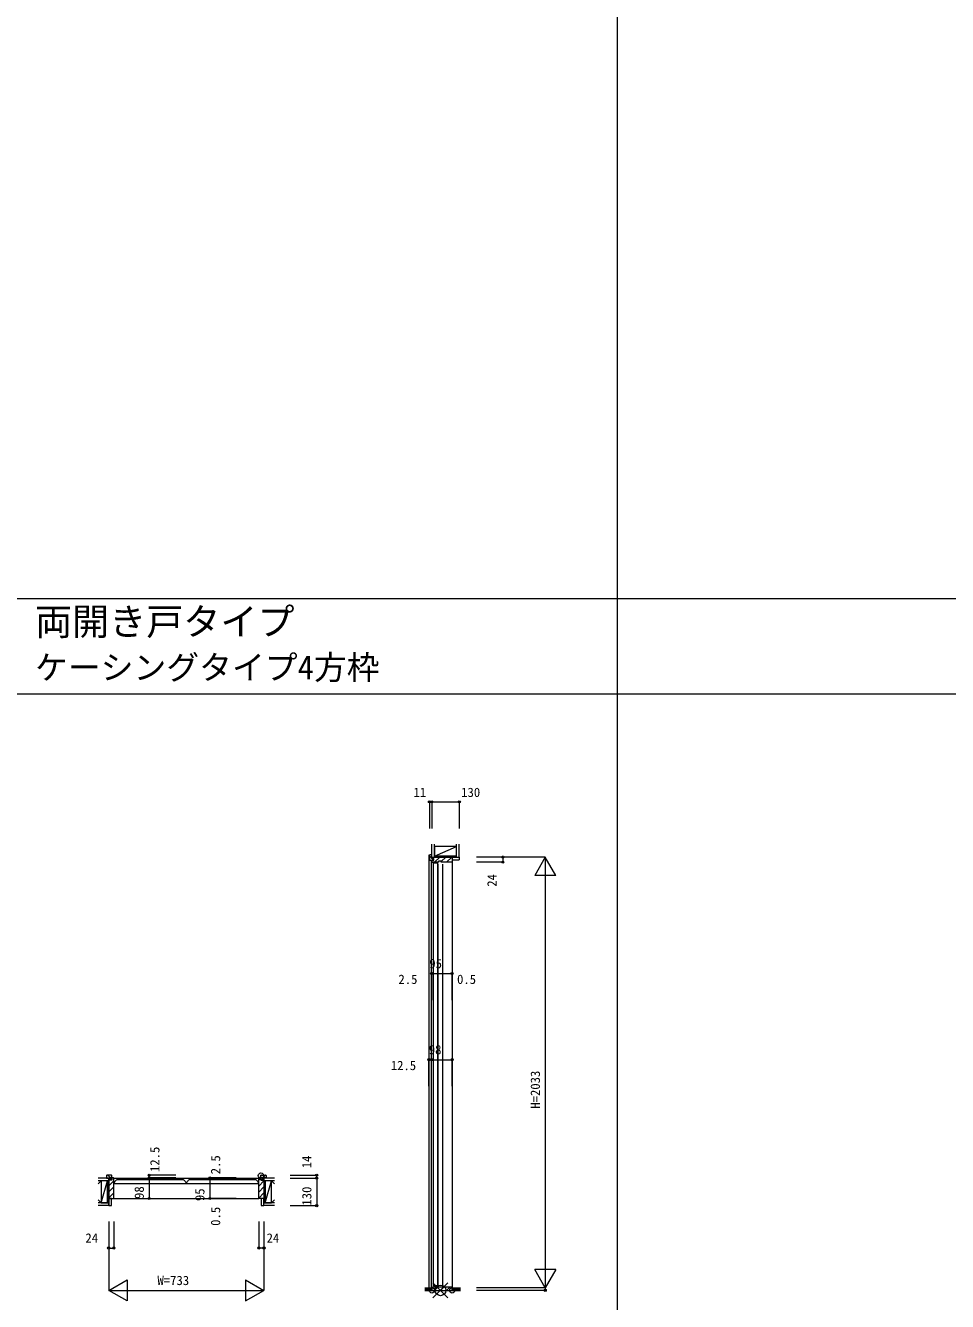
# Model space of a CAD drawing. Units: millimetres, scale not verified. Extents: x -14341 to 14341, y -10000 to 10000.
# Drawn here: x -11436 to -7082, y -6022 to 0 of the extents above; entities that cross this region are included whole.
import ezdxf
from ezdxf.enums import TextEntityAlignment as Align

# ---------------------------------------------------------------- set-up
doc = ezdxf.new("R2010")
doc.units = ezdxf.units.MM
doc.header["$LTSCALE"] = 50
doc.header["$PDMODE"] = 32
doc.header["$PDSIZE"] = 25
for name, color, linetype, lineweight in [('0-0_0', 7, 'Continuous', 9), ('0-1_USER1', 7, 'Continuous', 9), ('0-2_YKK_ZWAK', 1, 'Continuous', 18), ('0-4_YKK_12', 4, 'Continuous', 18), ('0-5_YKK_13', 4, 'Continuous', 18), ('0-7_YSS_K', 2, 'Continuous', 18), ('0-8_YKK_A1', 7, 'Continuous', 9)]:
    doc.layers.add(name, color=color, linetype=linetype, lineweight=lineweight)
doc.styles.add('ＭＳ ゴシック', font='')
doc.styles.get('ＭＳ ゴシック').set_extended_font_data('MS Gothic')

msp = doc.modelspace()

# ---------------------------------------------------------------- linework, layer by layer
at = {"layer": '0-0_0'}
for p, q in [((-8640.51, -10000), (-8640.51, 9500)), ((-14340.51, -2704), (14159.49, -2704)), ((-14340.51, -3154), (14159.49, -3154))]:
    msp.add_line(p, q, dxfattribs=at)
at = {"layer": '0-2_YKK_ZWAK'}
for p, q in [((-9511.55, -5934.14), (-9440.83, -6004.86)), ((-9511.55, -6004.86), (-9440.83, -5934.14))]:
    msp.add_line(p, q, dxfattribs=at)
msp.add_circle((-9476.19, -5969.5), 25, dxfattribs=at)
at = {"layer": '0-4_YKK_12'}
for p, q in [((-11052.71, -5427.5), (-11052.71, -5439.5)), ((-11052.71, -5436.18), (-11049.38, -5439.5)), ((-11052.71, -5439.5), (-11036.21, -5439.5)), ((-11030.71, -5425.5), (-11050.71, -5425.5)), ((-11046.41, -5425.5), (-11028.71, -5443.21)), ((-11042.71, -5440.5), (-11042.71, -5529)), ((-11037.71, -5440.5), (-11042.71, -5440.5)), ((-11042.71, -5448.06), (-11036.71, -5442.06)), ((-11042.71, -5476.35), (-11018.71, -5452.35)), ((-11036.71, -5441.5), (-11037.71, -5440.5)), ((-11036.71, -5450), (-11036.71, -5441.5)), ((-11028.71, -5450), (-11036.71, -5450)), ((-11036.21, -5439.5), (-11036.21, -5448.5)), ((-11036.21, -5448.5), (-11028.71, -5448.5)), ((-11028.71, -5448.5), (-11028.71, -5427.5)), ((-11028.71, -5438), (-11028.71, -5445)), ((-11020.71, -5438), (-11028.71, -5438)), ((-11028.71, -5445), (-11028.71, -5450)), ((-11018.71, -5535.5), (-11018.71, -5440)), ((-11018.71, -5440.5), (-10333.71, -5440.5)), ((-11017.21, -5463.5), (-11017.21, -5466.5)), ((-10677.21, -5466.5), (-11017.21, -5466.5)), ((-10689.45, -5448.5), (-11004.96, -5448.5)), ((-10677.21, -5463.5), (-10677.21, -5466.5)), ((-10675.21, -5463.5), (-10675.21, -5466.5)), ((-10335.91, -5466.5), (-10675.21, -5466.5)), ((-10347.45, -5448.5), (-10662.96, -5448.5)), ((-10335.21, -5466.5), (-10335.91, -5466.5)), ((-10335.21, -5463.5), (-10335.21, -5466.5)), ((-10333.71, -5448.81), (-10323.71, -5438.81)), ((-10333.71, -5535.5), (-10333.71, -5440)), ((-10333.71, -5477.09), (-10309.71, -5453.09)), ((-10331.71, -5438), (-10323.71, -5438)), ((-10323.71, -5448.5), (-10323.71, -5427.5)), ((-10323.71, -5433.17), (-10316.21, -5440.67)), ((-10323.71, -5438), (-10323.71, -5445)), ((-10323.71, -5445), (-10323.71, -5450)), ((-10316.21, -5448.5), (-10323.71, -5448.5)), ((-10323.71, -5450), (-10315.71, -5450)), ((-10321.71, -5425.5), (-10301.71, -5425.5)), ((-10299.71, -5439.5), (-10316.21, -5439.5)), ((-10316.21, -5439.5), (-10316.21, -5448.5)), ((-10315.71, -5441.5), (-10314.71, -5440.5)), ((-10315.71, -5450), (-10315.71, -5441.5)), ((-10314.71, -5440.5), (-10309.71, -5440.5)), ((-10314.4, -5425.5), (-10300.4, -5439.5)), ((-10309.71, -5440.5), (-10309.71, -5529)), ((-10299.71, -5427.5), (-10299.71, -5439.5)), ((-11042.71, -5504.63), (-11018.71, -5480.63)), ((-11042.71, -5532.92), (-11018.71, -5508.92)), ((-11042.71, -5529), (-11042.71, -5536)), ((-11042.71, -5536), (-11019.21, -5536)), ((-11019.21, -5536), (-11018.71, -5535.5)), ((-11018.71, -5535.5), (-10333.71, -5535.5)), ((-10333.71, -5505.38), (-10309.71, -5481.38)), ((-10333.71, -5533.66), (-10309.71, -5509.66)), ((-10333.21, -5536), (-10333.71, -5535.5)), ((-10309.71, -5536), (-10333.21, -5536)), ((-10309.71, -5529), (-10309.71, -5536))]:
    msp.add_line(p, q, dxfattribs=at)
for centre, radius, start, end in [((-11050.71, -5427.5), 2, 90.00001, 179.99999), ((-11030.71, -5427.5), 2, 0.00001, 89.99999), ((-11020.71, -5440), 2, 0.00001, 89.99999), ((-11012.51, -5463.5), 4.7, 154.60847, 180), ((-10977.27, -5480.22), 43.7, 136.77834, 154.60847), ((-11004.96, -5454.2), 5.7, 90, 136.77834), ((-10689.45, -5454.2), 5.7, 43.22166, 90), ((-10717.14, -5480.22), 43.7, 25.39153, 43.22166), ((-10681.91, -5463.5), 4.7, 0, 25.39153), ((-10670.51, -5463.5), 4.7, 154.60847, 180), ((-10635.27, -5480.22), 43.7, 136.77834, 154.60847), ((-10662.96, -5454.2), 5.7, 90, 136.77834), ((-10347.45, -5454.2), 5.7, 43.22166, 90), ((-10375.14, -5480.22), 43.7, 25.39153, 43.22166), ((-10339.91, -5463.5), 4.7, 0, 25.39153), ((-10331.71, -5440), 2, 90.00001, 179.99999), ((-10321.71, -5427.5), 2, 90.00001, 179.99999), ((-10301.71, -5427.5), 2, 0.00001, 89.99999)]:
    msp.add_arc(centre, radius, start, end, dxfattribs=at)
for p in [(-10323.71, -5427.5), (-10323.71, -5427.81)]:
    msp.add_point(p, dxfattribs=at)
at = {"layer": '0-5_YKK_13'}
for p, q in [((-9531.44, -3914.5), (-9531.44, -5969.5)), ((-9528.44, -3916.5), (-9528.44, -3936.5)), ((-9528.44, -3919.02), (-9517.44, -3930.02)), ((-9528.44, -3935.99), (-9525.93, -3938.5)), ((-9517.44, -3914.5), (-9526.44, -3914.5)), ((-9526.44, -3938.5), (-9508.44, -3938.5)), ((-9518.94, -5969.5), (-9518.94, -3938.5)), ((-9517.44, -3931), (-9517.44, -3914.5)), ((-9508.44, -3931), (-9517.44, -3931)), ((-9516.46, -3931), (-9508.96, -3938.5)), ((-9516.44, -3924.5), (-9428.44, -3924.5)), ((-9516.44, -3929.5), (-9516.44, -3924.5)), ((-9515.44, -3930.5), (-9516.44, -3929.5)), ((-9516.44, -3938.5), (-9509.44, -3938.5)), ((-9516.44, -3946.5), (-9516.44, -3938.5)), ((-9506.94, -3930.5), (-9515.44, -3930.5)), ((-9484.94, -3948.5), (-9514.44, -3948.5)), ((-9514.04, -3930.5), (-9508.04, -3924.5)), ((-9509.44, -3938.5), (-9506.94, -3938.5)), ((-9508.44, -3938.5), (-9508.44, -3931)), ((-9508.44, -5948.5), (-9508.44, -3951.5)), ((-9508.44, -3951.5), (-9490.44, -3951.5)), ((-9506.94, -3938.5), (-9506.94, -3930.5)), ((-9503.76, -3948.5), (-9479.76, -3924.5)), ((-9490.44, -3951.5), (-9490.44, -5948.5)), ((-9487.44, -5954.5), (-9487.44, -3957.4)), ((-9484.94, -3943.5), (-9484.94, -3948.5)), ((-9483.94, -3943.5), (-9484.94, -3943.5)), ((-9473.94, -3943.5), (-9483.94, -3943.5)), ((-9472.94, -3943.5), (-9473.94, -3943.5)), ((-9472.94, -3945.97), (-9451.47, -3924.5)), ((-9472.94, -3948.5), (-9472.94, -3943.5)), ((-9421.94, -3948.5), (-9472.94, -3948.5)), ((-9464.44, -5954.5), (-9464.44, -3958.35)), ((-9447.19, -3948.5), (-9423.19, -3924.5)), ((-9428.44, -3924.5), (-9421.44, -3924.5)), ((-9421.44, -3948), (-9421.94, -3948.5)), ((-9421.44, -3924.5), (-9421.44, -3948)), ((-9420.94, -3937), (-9420.94, -5969.5)), ((-9516.44, -5956.5), (-9516.44, -5969.5)), ((-9423.44, -5954.5), (-9514.44, -5954.5)), ((-9490.44, -5948.5), (-9508.44, -5948.5)), ((-9503.73, -5969.5), (-9488.73, -5954.5)), ((-9475.44, -5969.5), (-9460.44, -5954.5)), ((-9447.16, -5969.5), (-9432.16, -5954.5)), ((-9421.44, -5969.5), (-9421.44, -5956.5)), ((-9516.44, -5969.5), (-9509.44, -5969.5)), ((-9509.44, -5969.5), (-9428.44, -5969.5)), ((-9428.44, -5969.5), (-9421.44, -5969.5))]:
    msp.add_line(p, q, dxfattribs=at)
for centre, start, end in [((-9526.44, -3916.5), 90.00001, 179.99999), ((-9526.44, -3936.5), 180.00001, 269.99999), ((-9514.44, -3946.5), 180.00001, 269.99999), ((-9514.44, -5956.5), 90.00001, 179.99999), ((-9423.44, -5956.5), 0.00001, 89.99999)]:
    msp.add_arc(centre, 2, start, end, dxfattribs=at)
at = {"layer": '0-7_YSS_K'}
for p, q in [((-9528.44, -3663.92), (-9528.44, -3788.92)), ((-9517.44, -3663.92), (-9528.44, -3663.92)), ((-9517.44, -3663.92), (-9517.44, -3788.92)), ((-9517.44, -3663.92), (-9387.44, -3663.92)), ((-9387.44, -3663.92), (-9387.44, -3788.92)), ((-8981.44, -3924.5), (-9306.44, -3924.5)), ((-9181.44, -3948.5), (-9306.44, -3948.5)), ((-9181.44, -3924.5), (-9181.44, -3948.5)), ((-8981.44, -3924.5), (-9031.44, -4011.1)), ((-8931.44, -4011.1), (-8981.44, -3924.5)), ((-8931.44, -4011.1), (-9031.44, -4011.1)), ((-9518.94, -4599.23), (-9518.94, -4474.23)), ((-9518.94, -4474.23), (-9516.44, -4474.23)), ((-9516.44, -4599.23), (-9516.44, -4474.23)), ((-9516.44, -4474.23), (-9421.44, -4474.23)), ((-9421.44, -4599.23), (-9421.44, -4474.23)), ((-9421.44, -4474.23), (-9420.94, -4474.23)), ((-9420.94, -4599.23), (-9420.94, -4474.23)), ((-9531.44, -5005.84), (-9531.44, -4880.84)), ((-9531.44, -4880.84), (-9518.94, -4880.84)), ((-9518.94, -5005.84), (-9518.94, -4880.84)), ((-9518.94, -4880.84), (-9420.94, -4880.84)), ((-9420.94, -5005.84), (-9420.94, -4880.84)), ((-10726.5, -5425.5), (-10851.5, -5425.5)), ((-10851.5, -5438), (-10851.5, -5425.5)), ((-10726.5, -5438), (-10851.5, -5438)), ((-10851.5, -5438), (-10851.5, -5536)), ((-10440.22, -5438), (-10565.22, -5438)), ((-10565.22, -5438), (-10565.22, -5440.5)), ((-10440.22, -5440.5), (-10565.22, -5440.5)), ((-10565.22, -5440.5), (-10565.22, -5535.5)), ((-10185.46, -5425.5), (-10060.46, -5425.5)), ((-10185.46, -5439.5), (-10060.46, -5439.5)), ((-10060.46, -5439.5), (-10060.46, -5425.5)), ((-10060.46, -5439.5), (-10060.46, -5569.5)), ((-10851.5, -5536), (-10726.5, -5536)), ((-10440.22, -5535.5), (-10565.22, -5535.5)), ((-10565.22, -5535.5), (-10565.22, -5536)), ((-10440.22, -5536), (-10565.22, -5536)), ((-10185.46, -5569.5), (-10060.46, -5569.5)), ((-11018.71, -5644.5), (-11018.71, -5769.5)), ((-10333.71, -5644.5), (-10333.71, -5769.5)), ((-10309.71, -5644.5), (-10309.71, -5969.5)), ((-11042.71, -5769.5), (-11018.71, -5769.5)), ((-10309.71, -5769.5), (-10333.71, -5769.5)), ((-8931.44, -5870.9), (-9031.44, -5870.9)), ((-8981.44, -5957.5), (-9031.44, -5870.9)), ((-8931.44, -5870.9), (-8981.44, -5957.5)), ((-10396.31, -5919.5), (-10396.31, -6019.5)), ((-10396.31, -5919.5), (-10309.71, -5969.5)), ((-8981.44, -5957.5), (-8981.44, -5969.5)), ((-10396.31, -6019.5), (-10309.71, -5969.5)), ((-8981.44, -5969.5), (-9306.44, -5969.5))]:
    msp.add_line(p, q, dxfattribs=at)
for points in [[(-8981.44, -3924.5), (-8981.44, -5957.5), (-9306.44, -5957.5)], [(-11042.71, -5644.5), (-11042.71, -5969.5), (-10309.71, -5969.5)]]:
    msp.add_lwpolyline(points, dxfattribs=at)
msp.add_lwpolyline([(-11042.71, -5969.5), (-10956.1, -5919.5), (-10956.1, -6019.5)], close=True, dxfattribs=at)
for centre in [(-9528.44, -3663.92), (-9517.44, -3663.92), (-9387.44, -3663.92), (-9181.44, -3924.5), (-9181.44, -3948.5), (-9518.94, -4474.23), (-9516.44, -4474.23), (-9421.44, -4474.23), (-9420.94, -4474.23), (-9531.44, -4880.84), (-9518.94, -4880.84), (-9420.94, -4880.84), (-10851.5, -5425.5), (-10851.5, -5438), (-10565.22, -5438), (-10565.22, -5440.5), (-10060.46, -5425.5), (-10060.46, -5439.5), (-10851.5, -5536), (-10565.22, -5535.5), (-10565.22, -5536), (-10060.46, -5569.5), (-11042.71, -5769.5), (-11018.71, -5769.5), (-10333.71, -5769.5), (-10309.71, -5769.5), (-8981.44, -5969.5)]:
    msp.add_circle(centre, 5, dxfattribs=at)
at = {"layer": '0-8_YKK_A1'}
for p, q in [((-9517.44, -3924.5), (-9517.44, -3863.92)), ((-9504.94, -3924.5), (-9504.94, -3863.92)), ((-9504.94, -3874.5), (-9504.94, -3919.5)), ((-9504.94, -3919.5), (-9399.94, -3874.5)), ((-9399.94, -3874.5), (-9504.94, -3874.5)), ((-9399.94, -3924.5), (-9399.94, -3863.92)), ((-9399.94, -3919.5), (-9399.94, -3874.5)), ((-9387.44, -3924.5), (-9387.44, -3863.92)), ((-9517.44, -3924.5), (-9504.94, -3924.5)), ((-9504.94, -3924.5), (-9399.94, -3919.5)), ((-9504.94, -3919.5), (-9399.94, -3919.5)), ((-9399.94, -3919.5), (-9504.94, -3919.5)), ((-9504.94, -3919.5), (-9504.94, -3924.5)), ((-9504.94, -3924.5), (-9399.94, -3924.5)), ((-9420.94, -3924.5), (-9420.94, -3937)), ((-9420.94, -3924.5), (-9387.44, -3924.5)), ((-9420.94, -3937), (-9387.44, -3937)), ((-9399.94, -3924.5), (-9399.94, -3919.5)), ((-9399.94, -3924.5), (-9387.44, -3924.5)), ((-9387.44, -3924.5), (-9387.44, -3937)), ((-11042.71, -5439.5), (-11091.95, -5439.5)), ((-11042.71, -5452), (-11091.95, -5452)), ((-11077.71, -5452), (-11091.95, -5466.24)), ((-11047.71, -5452), (-11077.71, -5452)), ((-11077.71, -5557), (-11047.71, -5452)), ((-11047.71, -5557), (-11042.71, -5452)), ((-11042.71, -5452), (-11047.71, -5452)), ((-11042.71, -5452), (-11042.71, -5439.5)), ((-11042.71, -5557), (-11042.71, -5452)), ((-10260.46, -5439.5), (-10309.71, -5439.5)), ((-10309.71, -5452), (-10309.71, -5439.5)), ((-10304.71, -5452), (-10309.71, -5452)), ((-10260.46, -5452), (-10309.71, -5452)), ((-10304.71, -5452), (-10304.71, -5557)), ((-10304.71, -5557), (-10304.71, -5452)), ((-10304.71, -5557), (-10274.71, -5452)), ((-10274.71, -5452), (-10304.71, -5452)), ((-10274.71, -5557), (-10274.71, -5452)), ((-10274.71, -5452), (-10260.46, -5466.24)), ((-11030.21, -5536), (-11042.71, -5536)), ((-11030.21, -5569.5), (-11030.21, -5536)), ((-10309.71, -5536), (-10322.21, -5536)), ((-10322.21, -5536), (-10322.21, -5569.5)), ((-11042.71, -5557), (-11091.95, -5557)), ((-11042.71, -5569.5), (-11091.95, -5569.5)), ((-11077.71, -5557), (-11047.71, -5557)), ((-11047.71, -5557), (-11042.71, -5557)), ((-11042.71, -5569.5), (-11030.21, -5569.5)), ((-10309.71, -5557), (-10304.71, -5557)), ((-10260.46, -5557), (-10309.71, -5557)), ((-10309.71, -5569.5), (-10309.71, -5557)), ((-10260.46, -5569.5), (-10309.71, -5569.5)), ((-9549.52, -5957.5), (-9516.44, -5957.5)), ((-9549.52, -5959.5), (-9516.44, -5959.5)), ((-9549.52, -5961.5), (-9516.44, -5961.5)), ((-9518.94, -5960.05), (-9516.44, -5957.55)), ((-9516.44, -5961.86), (-9518.94, -5959.36)), ((-9518.94, -5962.87), (-9516.44, -5960.37)), ((-9516.44, -5959.03), (-9517.97, -5957.5)), ((-9421.44, -5957.5), (-9381.44, -5957.5)), ((-9421.44, -5959.5), (-9381.44, -5959.5)), ((-9420.94, -5961.19), (-9421.44, -5960.69)), ((-9421.44, -5961.54), (-9420.94, -5961.04)), ((-9421.44, -5961.5), (-9381.44, -5961.5)), ((-9549.52, -5963.5), (-9516.44, -5963.5)), ((-9549.52, -5965.5), (-9516.44, -5965.5)), ((-9549.52, -5967.5), (-9516.44, -5967.5)), ((-9549.52, -5969.5), (-9516.44, -5969.5)), ((-9516.44, -5964.69), (-9518.94, -5962.19)), ((-9518.94, -5965.7), (-9516.44, -5963.2)), ((-9516.44, -5967.52), (-9518.94, -5965.02)), ((-9518.94, -5968.53), (-9516.44, -5966.03)), ((-9517.28, -5969.5), (-9518.94, -5967.84)), ((-9517.08, -5969.5), (-9516.44, -5968.86)), ((-9421.44, -5963.5), (-9381.44, -5963.5)), ((-9420.94, -5964.02), (-9421.44, -5963.52)), ((-9421.44, -5964.37), (-9420.94, -5963.87)), ((-9421.44, -5965.5), (-9381.44, -5965.5)), ((-9420.94, -5966.85), (-9421.44, -5966.35)), ((-9421.44, -5967.2), (-9420.94, -5966.7)), ((-9421.44, -5967.5), (-9381.44, -5967.5)), ((-9421.12, -5969.5), (-9421.44, -5969.18)), ((-9421.44, -5969.5), (-9381.44, -5969.5))]:
    msp.add_line(p, q, dxfattribs=at)
for points in [[(-11077.71, -5452), (-11077.71, -5557), (-11091.95, -5542.76)], [(-11047.71, -5557), (-11047.71, -5452), (-11047.71, -5557)], [(-10309.71, -5452), (-10309.71, -5557), (-10304.71, -5452)], [(-11042.71, -5536), (-11042.71, -5569.5), (-11042.71, -5557)], [(-10322.21, -5569.5), (-10309.71, -5569.5), (-10309.71, -5536)], [(-10304.71, -5557), (-10274.71, -5557), (-10260.46, -5542.76)]]:
    msp.add_lwpolyline(points, dxfattribs=at)
for p in [(-9516.44, -5969.5), (-9420.94, -5969.5)]:
    msp.add_point(p, dxfattribs=at)

# ---------------------------------------------------------------- texts
at = {"layer": '0-1_USER1', "style": 'ＭＳ ゴシック'}
for s, height, p in [('両開き戸タイプ', 128.3, (-11390.51, -2915.66)), ('ケーシングタイプ4方枠', 113.6, (-11390.51, -3120.25))]:
    msp.add_text(s, height=height, dxfattribs=at).set_placement(p, align=Align.BOTTOM_LEFT)
at = {"layer": '0-7_YSS_K', "style": 'ＭＳ ゴシック'}
for s, p in [('11', (-9603.49, -3654.16)), ('130', (-9378.36, -3654.16)), ('95', (-9528.94, -4462.23)), ('2.5', (-9674.76, -4536.48)), ('0.5', (-9398, -4536.48)), ('98', (-9531.44, -4868.84)), ('12.5', (-9710.83, -4943.09)), ('24', (-11152.71, -5757.5)), ('24', (-10297.13, -5757.5)), ('W=733', (-10812.56, -5957.5))]:
    msp.add_text(s, height=43.99, dxfattribs=at).set_placement(p, align=Align.BOTTOM_LEFT)
for s, p in [('24', (-9198.03, -4064.53)), ('H=2033', (-8993.44, -5112)), ('12.5', (-10789.82, -5410.82)), ('2.5', (-10502.97, -5421.48)), ('14', (-10072.46, -5393.23)), ('98', (-10863.5, -5537.97)), ('95', (-10577.22, -5548)), ('130', (-10072.46, -5569.5)), ('0.5', (-10502.97, -5664.85))]:
    msp.add_text(s, height=43.99, rotation=90, dxfattribs=at).set_placement(p, align=Align.BOTTOM_LEFT)

doc.saveas('drawing.dxf')
